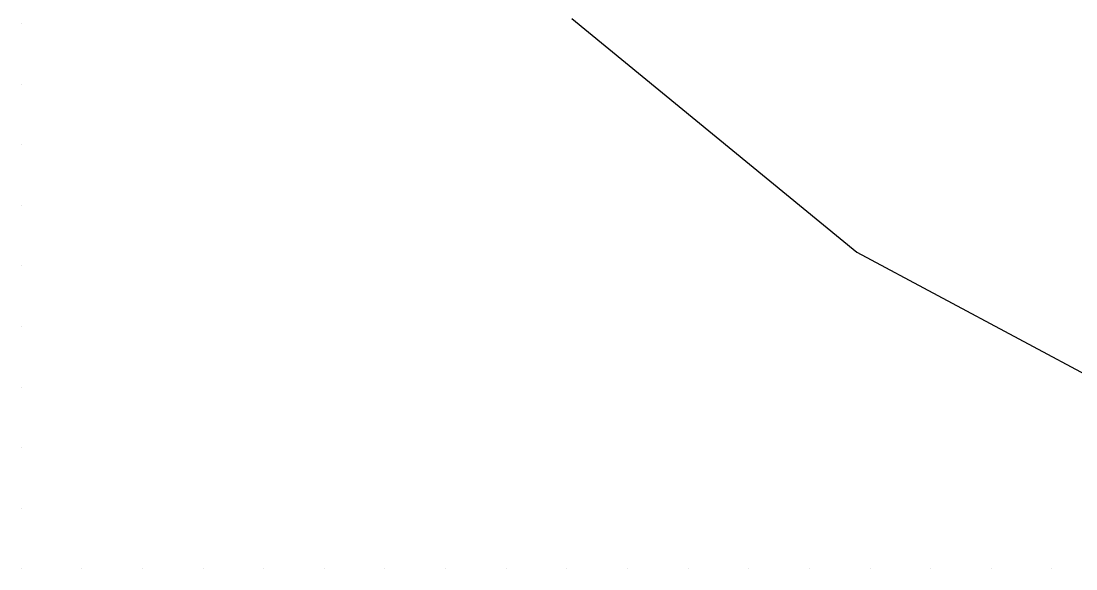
# Model space of a CAD drawing. Header units: metres. Extents: x -61500 to 61500, y -31500 to 31500.
# Drawn here: x -61500 to -43827, y -31500 to -22315 of the extents above; entities that cross this region are included whole.
import ezdxf

# ---------------------------------------------------------------- set-up
doc = ezdxf.new("R2010")
doc.units = ezdxf.units.M
doc.layers.add('BEAMS_T1', color=1, linetype='Continuous')
doc.layers.add('COLUMNS_T1', color=5, linetype='Continuous')

msp = doc.modelspace()

# ---------------------------------------------------------------- linework, layer by layer
at = {"layer": 'BEAMS_T1'}
for p, q in [((-52274, -22274, 18955), (-47500, -26191, 18955)), ((-52274, -22274, 37909), (-47500, -26191, 37909)), ((-52274, -22274, 56864), (-47500, -26191, 56864)), ((-52274, -22274, 75818), (-47500, -26191, 75818)), ((-52274, -22274, 94773), (-47500, -26191, 94773)), ((-52274, -22274, 113727), (-47500, -26191, 113727)), ((-52274, -22274, 132682), (-47500, -26191, 132682)), ((-52274, -22274, 151636), (-47500, -26191, 151636)), ((-52274, -22274, 170591), (-47500, -26191, 170591)), ((-52274, -22274, 189545), (-47500, -26191, 189545)), ((-52274, -22274, 208500), (-47500, -26191, 208500)), ((-52274, -22274, 227455), (-47500, -26191, 227455)), ((-52274, -22274, 246409), (-47500, -26191, 246409)), ((-52274, -22274, 265364), (-47500, -26191, 265364)), ((-52274, -22274, 284318), (-47500, -26191, 284318)), ((-52274, -22274, 303273), (-47500, -26191, 303273)), ((-52274, -22274, 322227), (-47500, -26191, 322227)), ((-52274, -22274, 341182), (-47500, -26191, 341182)), ((-52274, -22274, 360136), (-47500, -26191, 360136)), ((-52274, -22274, 379091), (-47500, -26191, 379091)), ((-52274, -22274, 398045), (-47500, -26191, 398045)), ((-47500, -26191, 18955), (-42055, -29102, 18955)), ((-47500, -26191, 37909), (-42055, -29102, 37909)), ((-47500, -26191, 56864), (-42055, -29102, 56864)), ((-47500, -26191, 75818), (-42055, -29102, 75818)), ((-47500, -26191, 94773), (-42055, -29102, 94773)), ((-47500, -26191, 113727), (-42055, -29102, 113727)), ((-47500, -26191, 132682), (-42055, -29102, 132682)), ((-47500, -26191, 151636), (-42055, -29102, 151636)), ((-47500, -26191, 170591), (-42055, -29102, 170591)), ((-47500, -26191, 189545), (-42055, -29102, 189545)), ((-47500, -26191, 208500), (-42055, -29102, 208500)), ((-47500, -26191, 227455), (-42055, -29102, 227455)), ((-47500, -26191, 246409), (-42055, -29102, 246409)), ((-47500, -26191, 265364), (-42055, -29102, 265364)), ((-47500, -26191, 284318), (-42055, -29102, 284318)), ((-47500, -26191, 303273), (-42055, -29102, 303273)), ((-47500, -26191, 322227), (-42055, -29102, 322227)), ((-47500, -26191, 341182), (-42055, -29102, 341182)), ((-47500, -26191, 360136), (-42055, -29102, 360136)), ((-47500, -26191, 379091), (-42055, -29102, 379091)), ((-47500, -26191, 398045), (-42055, -29102, 398045))]:
    msp.add_line(p, q, dxfattribs=at)
at = {"layer": 'COLUMNS_T1'}
for p, q in [((-61500, -22356), (-61500, -22356, 11373)), ((-61500, -22356, 11373), (-61500, -22356, 22745)), ((-61500, -22356, 22745), (-61500, -22356, 34118)), ((-61500, -22356, 34118), (-61500, -22356, 45491)), ((-61500, -22356, 45491), (-61500, -22356, 56864)), ((-61500, -22356, 56864), (-61500, -22356, 68236)), ((-61500, -22356, 68236), (-61500, -22356, 79609)), ((-61500, -22356, 79609), (-61500, -22356, 90982)), ((-61500, -22356, 90982), (-61500, -22356, 102355)), ((-61500, -22356, 102355), (-61500, -22356, 113727)), ((-61500, -22356, 113727), (-61500, -22356, 125100)), ((-61500, -22356, 125100), (-61500, -22356, 136473)), ((-61500, -22356, 136473), (-61500, -22356, 147845)), ((-61500, -22356, 147845), (-61500, -22356, 159218)), ((-61500, -22356, 159218), (-61500, -22356, 170591)), ((-61500, -22356, 170591), (-61500, -22356, 181964)), ((-61500, -22356, 181964), (-61500, -22356, 193336)), ((-61500, -22356, 193336), (-61500, -22356, 204709)), ((-61500, -22356, 204709), (-61500, -22356, 216082)), ((-61500, -22356, 216082), (-61500, -22356, 227455)), ((-61500, -22356, 227455), (-61500, -22356, 238827)), ((-61500, -22356, 238827), (-61500, -22356, 250200)), ((-61500, -22356, 250200), (-61500, -22356, 261573)), ((-61500, -22356, 261573), (-61500, -22356, 272945)), ((-61500, -22356, 272945), (-61500, -22356, 284318)), ((-61500, -22356, 284318), (-61500, -22356, 295691)), ((-61500, -22356, 295691), (-61500, -22356, 307064)), ((-61500, -22356, 307064), (-61500, -22356, 318436)), ((-61500, -22356, 318436), (-61500, -22356, 329809)), ((-61500, -22356, 329809), (-61500, -22356, 341182)), ((-61500, -22356, 341182), (-61500, -22356, 352555)), ((-61500, -22356, 352555), (-61500, -22356, 363927)), ((-61500, -22356, 363927), (-61500, -22356, 375300)), ((-61500, -22356, 375300), (-61500, -22356, 386673)), ((-61500, -22356, 386673), (-61500, -22356, 398045)), ((-61500, -22356, 398045), (-61500, -22356, 409418)), ((-61500, -23372), (-61500, -23372, 11373)), ((-61500, -23372, 11373), (-61500, -23372, 22745)), ((-61500, -23372, 22745), (-61500, -23372, 34118)), ((-61500, -23372, 34118), (-61500, -23372, 45491)), ((-61500, -23372, 45491), (-61500, -23372, 56864)), ((-61500, -23372, 56864), (-61500, -23372, 68236)), ((-61500, -23372, 68236), (-61500, -23372, 79609)), ((-61500, -23372, 79609), (-61500, -23372, 90982)), ((-61500, -23372, 90982), (-61500, -23372, 102355)), ((-61500, -23372, 102355), (-61500, -23372, 113727)), ((-61500, -23372, 113727), (-61500, -23372, 125100)), ((-61500, -23372, 125100), (-61500, -23372, 136473)), ((-61500, -23372, 136473), (-61500, -23372, 147845)), ((-61500, -23372, 147845), (-61500, -23372, 159218)), ((-61500, -23372, 159218), (-61500, -23372, 170591)), ((-61500, -23372, 170591), (-61500, -23372, 181964)), ((-61500, -23372, 181964), (-61500, -23372, 193336)), ((-61500, -23372, 193336), (-61500, -23372, 204709)), ((-61500, -23372, 204709), (-61500, -23372, 216082)), ((-61500, -23372, 216082), (-61500, -23372, 227455)), ((-61500, -23372, 227455), (-61500, -23372, 238827)), ((-61500, -23372, 238827), (-61500, -23372, 250200)), ((-61500, -23372, 250200), (-61500, -23372, 261573)), ((-61500, -23372, 261573), (-61500, -23372, 272945)), ((-61500, -23372, 272945), (-61500, -23372, 284318)), ((-61500, -23372, 284318), (-61500, -23372, 295691)), ((-61500, -23372, 295691), (-61500, -23372, 307064)), ((-61500, -23372, 307064), (-61500, -23372, 318436)), ((-61500, -23372, 318436), (-61500, -23372, 329809)), ((-61500, -23372, 329809), (-61500, -23372, 341182)), ((-61500, -23372, 341182), (-61500, -23372, 352555)), ((-61500, -23372, 352555), (-61500, -23372, 363927)), ((-61500, -23372, 363927), (-61500, -23372, 375300)), ((-61500, -23372, 375300), (-61500, -23372, 386673)), ((-61500, -23372, 386673), (-61500, -23372, 398045)), ((-61500, -23372, 398045), (-61500, -23372, 409418)), ((-61500, -24388), (-61500, -24388, 11373)), ((-61500, -24388, 11373), (-61500, -24388, 22745)), ((-61500, -24388, 22745), (-61500, -24388, 34118)), ((-61500, -24388, 34118), (-61500, -24388, 45491)), ((-61500, -24388, 45491), (-61500, -24388, 56864)), ((-61500, -24388, 56864), (-61500, -24388, 68236)), ((-61500, -24388, 68236), (-61500, -24388, 79609)), ((-61500, -24388, 79609), (-61500, -24388, 90982)), ((-61500, -24388, 90982), (-61500, -24388, 102355)), ((-61500, -24388, 102355), (-61500, -24388, 113727)), ((-61500, -24388, 113727), (-61500, -24388, 125100)), ((-61500, -24388, 125100), (-61500, -24388, 136473)), ((-61500, -24388, 136473), (-61500, -24388, 147845)), ((-61500, -24388, 147845), (-61500, -24388, 159218)), ((-61500, -24388, 159218), (-61500, -24388, 170591)), ((-61500, -24388, 170591), (-61500, -24388, 181964)), ((-61500, -24388, 181964), (-61500, -24388, 193336)), ((-61500, -24388, 193336), (-61500, -24388, 204709)), ((-61500, -24388, 204709), (-61500, -24388, 216082)), ((-61500, -24388, 216082), (-61500, -24388, 227455)), ((-61500, -24388, 227455), (-61500, -24388, 238827)), ((-61500, -24388, 238827), (-61500, -24388, 250200)), ((-61500, -24388, 250200), (-61500, -24388, 261573)), ((-61500, -24388, 261573), (-61500, -24388, 272945)), ((-61500, -24388, 272945), (-61500, -24388, 284318)), ((-61500, -24388, 284318), (-61500, -24388, 295691)), ((-61500, -24388, 295691), (-61500, -24388, 307064)), ((-61500, -24388, 307064), (-61500, -24388, 318436)), ((-61500, -24388, 318436), (-61500, -24388, 329809)), ((-61500, -24388, 329809), (-61500, -24388, 341182)), ((-61500, -24388, 341182), (-61500, -24388, 352555)), ((-61500, -24388, 352555), (-61500, -24388, 363927)), ((-61500, -24388, 363927), (-61500, -24388, 375300)), ((-61500, -24388, 375300), (-61500, -24388, 386673)), ((-61500, -24388, 386673), (-61500, -24388, 398045)), ((-61500, -24388, 398045), (-61500, -24388, 409418)), ((-61500, -25404), (-61500, -25404, 11373)), ((-61500, -25404, 11373), (-61500, -25404, 22745)), ((-61500, -25404, 22745), (-61500, -25404, 34118)), ((-61500, -25404, 34118), (-61500, -25404, 45491)), ((-61500, -25404, 45491), (-61500, -25404, 56864)), ((-61500, -25404, 56864), (-61500, -25404, 68236)), ((-61500, -25404, 68236), (-61500, -25404, 79609)), ((-61500, -25404, 79609), (-61500, -25404, 90982)), ((-61500, -25404, 90982), (-61500, -25404, 102355)), ((-61500, -25404, 102355), (-61500, -25404, 113727)), ((-61500, -25404, 113727), (-61500, -25404, 125100)), ((-61500, -25404, 125100), (-61500, -25404, 136473)), ((-61500, -25404, 136473), (-61500, -25404, 147845)), ((-61500, -25404, 147845), (-61500, -25404, 159218)), ((-61500, -25404, 159218), (-61500, -25404, 170591)), ((-61500, -25404, 170591), (-61500, -25404, 181964)), ((-61500, -25404, 181964), (-61500, -25404, 193336)), ((-61500, -25404, 193336), (-61500, -25404, 204709)), ((-61500, -25404, 204709), (-61500, -25404, 216082)), ((-61500, -25404, 216082), (-61500, -25404, 227455)), ((-61500, -25404, 227455), (-61500, -25404, 238827)), ((-61500, -25404, 238827), (-61500, -25404, 250200)), ((-61500, -25404, 250200), (-61500, -25404, 261573)), ((-61500, -25404, 261573), (-61500, -25404, 272945)), ((-61500, -25404, 272945), (-61500, -25404, 284318)), ((-61500, -25404, 284318), (-61500, -25404, 295691)), ((-61500, -25404, 295691), (-61500, -25404, 307064)), ((-61500, -25404, 307064), (-61500, -25404, 318436)), ((-61500, -25404, 318436), (-61500, -25404, 329809)), ((-61500, -25404, 329809), (-61500, -25404, 341182)), ((-61500, -25404, 341182), (-61500, -25404, 352555)), ((-61500, -25404, 352555), (-61500, -25404, 363927)), ((-61500, -25404, 363927), (-61500, -25404, 375300)), ((-61500, -25404, 375300), (-61500, -25404, 386673)), ((-61500, -25404, 386673), (-61500, -25404, 398045)), ((-61500, -25404, 398045), (-61500, -25404, 409418)), ((-61500, -26420), (-61500, -26420, 11373)), ((-61500, -26420, 11373), (-61500, -26420, 22745)), ((-61500, -26420, 22745), (-61500, -26420, 34118)), ((-61500, -26420, 34118), (-61500, -26420, 45491)), ((-61500, -26420, 45491), (-61500, -26420, 56864)), ((-61500, -26420, 56864), (-61500, -26420, 68236)), ((-61500, -26420, 68236), (-61500, -26420, 79609)), ((-61500, -26420, 79609), (-61500, -26420, 90982)), ((-61500, -26420, 90982), (-61500, -26420, 102355)), ((-61500, -26420, 102355), (-61500, -26420, 113727)), ((-61500, -26420, 113727), (-61500, -26420, 125100)), ((-61500, -26420, 125100), (-61500, -26420, 136473)), ((-61500, -26420, 136473), (-61500, -26420, 147845)), ((-61500, -26420, 147845), (-61500, -26420, 159218)), ((-61500, -26420, 159218), (-61500, -26420, 170591)), ((-61500, -26420, 170591), (-61500, -26420, 181964)), ((-61500, -26420, 181964), (-61500, -26420, 193336)), ((-61500, -26420, 193336), (-61500, -26420, 204709)), ((-61500, -26420, 204709), (-61500, -26420, 216082)), ((-61500, -26420, 216082), (-61500, -26420, 227455)), ((-61500, -26420, 227455), (-61500, -26420, 238827)), ((-61500, -26420, 238827), (-61500, -26420, 250200)), ((-61500, -26420, 250200), (-61500, -26420, 261573)), ((-61500, -26420, 261573), (-61500, -26420, 272945)), ((-61500, -26420, 272945), (-61500, -26420, 284318)), ((-61500, -26420, 284318), (-61500, -26420, 295691)), ((-61500, -26420, 295691), (-61500, -26420, 307064)), ((-61500, -26420, 307064), (-61500, -26420, 318436)), ((-61500, -26420, 318436), (-61500, -26420, 329809)), ((-61500, -26420, 329809), (-61500, -26420, 341182)), ((-61500, -26420, 341182), (-61500, -26420, 352555)), ((-61500, -26420, 352555), (-61500, -26420, 363927)), ((-61500, -26420, 363927), (-61500, -26420, 375300)), ((-61500, -26420, 375300), (-61500, -26420, 386673)), ((-61500, -26420, 386673), (-61500, -26420, 398045)), ((-61500, -26420, 398045), (-61500, -26420, 409418)), ((-61500, -27436), (-61500, -27436, 11373)), ((-61500, -27436, 11373), (-61500, -27436, 22745)), ((-61500, -27436, 22745), (-61500, -27436, 34118)), ((-61500, -27436, 34118), (-61500, -27436, 45491)), ((-61500, -27436, 45491), (-61500, -27436, 56864)), ((-61500, -27436, 56864), (-61500, -27436, 68236)), ((-61500, -27436, 68236), (-61500, -27436, 79609)), ((-61500, -27436, 79609), (-61500, -27436, 90982)), ((-61500, -27436, 90982), (-61500, -27436, 102355)), ((-61500, -27436, 102355), (-61500, -27436, 113727)), ((-61500, -27436, 113727), (-61500, -27436, 125100)), ((-61500, -27436, 125100), (-61500, -27436, 136473)), ((-61500, -27436, 136473), (-61500, -27436, 147845)), ((-61500, -27436, 147845), (-61500, -27436, 159218)), ((-61500, -27436, 159218), (-61500, -27436, 170591)), ((-61500, -27436, 170591), (-61500, -27436, 181964)), ((-61500, -27436, 181964), (-61500, -27436, 193336)), ((-61500, -27436, 193336), (-61500, -27436, 204709)), ((-61500, -27436, 204709), (-61500, -27436, 216082)), ((-61500, -27436, 216082), (-61500, -27436, 227455)), ((-61500, -27436, 227455), (-61500, -27436, 238827)), ((-61500, -27436, 238827), (-61500, -27436, 250200)), ((-61500, -27436, 250200), (-61500, -27436, 261573)), ((-61500, -27436, 261573), (-61500, -27436, 272945)), ((-61500, -27436, 272945), (-61500, -27436, 284318)), ((-61500, -27436, 284318), (-61500, -27436, 295691)), ((-61500, -27436, 295691), (-61500, -27436, 307064)), ((-61500, -27436, 307064), (-61500, -27436, 318436)), ((-61500, -27436, 318436), (-61500, -27436, 329809)), ((-61500, -27436, 329809), (-61500, -27436, 341182)), ((-61500, -27436, 341182), (-61500, -27436, 352555)), ((-61500, -27436, 352555), (-61500, -27436, 363927)), ((-61500, -27436, 363927), (-61500, -27436, 375300)), ((-61500, -27436, 375300), (-61500, -27436, 386673)), ((-61500, -27436, 386673), (-61500, -27436, 398045)), ((-61500, -27436, 398045), (-61500, -27436, 409418)), ((-61500, -28452), (-61500, -28452, 11373)), ((-61500, -28452, 11373), (-61500, -28452, 22745)), ((-61500, -28452, 22745), (-61500, -28452, 34118)), ((-61500, -28452, 34118), (-61500, -28452, 45491)), ((-61500, -28452, 45491), (-61500, -28452, 56864)), ((-61500, -28452, 56864), (-61500, -28452, 68236)), ((-61500, -28452, 68236), (-61500, -28452, 79609)), ((-61500, -28452, 79609), (-61500, -28452, 90982)), ((-61500, -28452, 90982), (-61500, -28452, 102355)), ((-61500, -28452, 102355), (-61500, -28452, 113727)), ((-61500, -28452, 113727), (-61500, -28452, 125100)), ((-61500, -28452, 125100), (-61500, -28452, 136473)), ((-61500, -28452, 136473), (-61500, -28452, 147845)), ((-61500, -28452, 147845), (-61500, -28452, 159218)), ((-61500, -28452, 159218), (-61500, -28452, 170591)), ((-61500, -28452, 170591), (-61500, -28452, 181964)), ((-61500, -28452, 181964), (-61500, -28452, 193336)), ((-61500, -28452, 193336), (-61500, -28452, 204709)), ((-61500, -28452, 204709), (-61500, -28452, 216082)), ((-61500, -28452, 216082), (-61500, -28452, 227455)), ((-61500, -28452, 227455), (-61500, -28452, 238827)), ((-61500, -28452, 238827), (-61500, -28452, 250200)), ((-61500, -28452, 250200), (-61500, -28452, 261573)), ((-61500, -28452, 261573), (-61500, -28452, 272945)), ((-61500, -28452, 272945), (-61500, -28452, 284318)), ((-61500, -28452, 284318), (-61500, -28452, 295691)), ((-61500, -28452, 295691), (-61500, -28452, 307064)), ((-61500, -28452, 307064), (-61500, -28452, 318436)), ((-61500, -28452, 318436), (-61500, -28452, 329809)), ((-61500, -28452, 329809), (-61500, -28452, 341182)), ((-61500, -28452, 341182), (-61500, -28452, 352555)), ((-61500, -28452, 352555), (-61500, -28452, 363927)), ((-61500, -28452, 363927), (-61500, -28452, 375300)), ((-61500, -28452, 375300), (-61500, -28452, 386673)), ((-61500, -28452, 386673), (-61500, -28452, 398045)), ((-61500, -28452, 398045), (-61500, -28452, 409418)), ((-61500, -29468), (-61500, -29468, 11373)), ((-61500, -29468, 11373), (-61500, -29468, 22745)), ((-61500, -29468, 22745), (-61500, -29468, 34118)), ((-61500, -29468, 34118), (-61500, -29468, 45491)), ((-61500, -29468, 45491), (-61500, -29468, 56864)), ((-61500, -29468, 56864), (-61500, -29468, 68236)), ((-61500, -29468, 68236), (-61500, -29468, 79609)), ((-61500, -29468, 79609), (-61500, -29468, 90982)), ((-61500, -29468, 90982), (-61500, -29468, 102355)), ((-61500, -29468, 102355), (-61500, -29468, 113727)), ((-61500, -29468, 113727), (-61500, -29468, 125100)), ((-61500, -29468, 125100), (-61500, -29468, 136473)), ((-61500, -29468, 136473), (-61500, -29468, 147845)), ((-61500, -29468, 147845), (-61500, -29468, 159218)), ((-61500, -29468, 159218), (-61500, -29468, 170591)), ((-61500, -29468, 170591), (-61500, -29468, 181964)), ((-61500, -29468, 181964), (-61500, -29468, 193336)), ((-61500, -29468, 193336), (-61500, -29468, 204709)), ((-61500, -29468, 204709), (-61500, -29468, 216082)), ((-61500, -29468, 216082), (-61500, -29468, 227455)), ((-61500, -29468, 227455), (-61500, -29468, 238827)), ((-61500, -29468, 238827), (-61500, -29468, 250200)), ((-61500, -29468, 250200), (-61500, -29468, 261573)), ((-61500, -29468, 261573), (-61500, -29468, 272945)), ((-61500, -29468, 272945), (-61500, -29468, 284318)), ((-61500, -29468, 284318), (-61500, -29468, 295691)), ((-61500, -29468, 295691), (-61500, -29468, 307064)), ((-61500, -29468, 307064), (-61500, -29468, 318436)), ((-61500, -29468, 318436), (-61500, -29468, 329809)), ((-61500, -29468, 329809), (-61500, -29468, 341182)), ((-61500, -29468, 341182), (-61500, -29468, 352555)), ((-61500, -29468, 352555), (-61500, -29468, 363927)), ((-61500, -29468, 363927), (-61500, -29468, 375300)), ((-61500, -29468, 375300), (-61500, -29468, 386673)), ((-61500, -29468, 386673), (-61500, -29468, 398045)), ((-61500, -29468, 398045), (-61500, -29468, 409418)), ((-61500, -30484), (-61500, -30484, 11373)), ((-61500, -30484, 11373), (-61500, -30484, 22745)), ((-61500, -30484, 22745), (-61500, -30484, 34118)), ((-61500, -30484, 34118), (-61500, -30484, 45491)), ((-61500, -30484, 45491), (-61500, -30484, 56864)), ((-61500, -30484, 56864), (-61500, -30484, 68236)), ((-61500, -30484, 68236), (-61500, -30484, 79609)), ((-61500, -30484, 79609), (-61500, -30484, 90982)), ((-61500, -30484, 90982), (-61500, -30484, 102355)), ((-61500, -30484, 102355), (-61500, -30484, 113727)), ((-61500, -30484, 113727), (-61500, -30484, 125100)), ((-61500, -30484, 125100), (-61500, -30484, 136473)), ((-61500, -30484, 136473), (-61500, -30484, 147845)), ((-61500, -30484, 147845), (-61500, -30484, 159218)), ((-61500, -30484, 159218), (-61500, -30484, 170591)), ((-61500, -30484, 170591), (-61500, -30484, 181964)), ((-61500, -30484, 181964), (-61500, -30484, 193336)), ((-61500, -30484, 193336), (-61500, -30484, 204709)), ((-61500, -30484, 204709), (-61500, -30484, 216082)), ((-61500, -30484, 216082), (-61500, -30484, 227455)), ((-61500, -30484, 227455), (-61500, -30484, 238827)), ((-61500, -30484, 238827), (-61500, -30484, 250200)), ((-61500, -30484, 250200), (-61500, -30484, 261573)), ((-61500, -30484, 261573), (-61500, -30484, 272945)), ((-61500, -30484, 272945), (-61500, -30484, 284318)), ((-61500, -30484, 284318), (-61500, -30484, 295691)), ((-61500, -30484, 295691), (-61500, -30484, 307064)), ((-61500, -30484, 307064), (-61500, -30484, 318436)), ((-61500, -30484, 318436), (-61500, -30484, 329809)), ((-61500, -30484, 329809), (-61500, -30484, 341182)), ((-61500, -30484, 341182), (-61500, -30484, 352555)), ((-61500, -30484, 352555), (-61500, -30484, 363927)), ((-61500, -30484, 363927), (-61500, -30484, 375300)), ((-61500, -30484, 375300), (-61500, -30484, 386673)), ((-61500, -30484, 386673), (-61500, -30484, 398045)), ((-61500, -30484, 398045), (-61500, -30484, 409418)), ((-61500, -31500), (-61500, -31500, 11373)), ((-61500, -31500), (-61500, -31500, 11373)), ((-61500, -31500, 11373), (-61500, -31500, 22745)), ((-61500, -31500, 11373), (-61500, -31500, 22745)), ((-61500, -31500, 22745), (-61500, -31500, 34118)), ((-61500, -31500, 22745), (-61500, -31500, 34118)), ((-61500, -31500, 34118), (-61500, -31500, 45491)), ((-61500, -31500, 34118), (-61500, -31500, 45491)), ((-61500, -31500, 45491), (-61500, -31500, 56864)), ((-61500, -31500, 45491), (-61500, -31500, 56864)), ((-61500, -31500, 56864), (-61500, -31500, 68236)), ((-61500, -31500, 56864), (-61500, -31500, 68236)), ((-61500, -31500, 68236), (-61500, -31500, 79609)), ((-61500, -31500, 68236), (-61500, -31500, 79609)), ((-61500, -31500, 79609), (-61500, -31500, 90982)), ((-61500, -31500, 79609), (-61500, -31500, 90982)), ((-61500, -31500, 90982), (-61500, -31500, 102355)), ((-61500, -31500, 90982), (-61500, -31500, 102355)), ((-61500, -31500, 102355), (-61500, -31500, 113727)), ((-61500, -31500, 102355), (-61500, -31500, 113727)), ((-61500, -31500, 113727), (-61500, -31500, 125100)), ((-61500, -31500, 113727), (-61500, -31500, 125100)), ((-61500, -31500, 125100), (-61500, -31500, 136473)), ((-61500, -31500, 125100), (-61500, -31500, 136473)), ((-61500, -31500, 136473), (-61500, -31500, 147845)), ((-61500, -31500, 136473), (-61500, -31500, 147845)), ((-61500, -31500, 147845), (-61500, -31500, 159218)), ((-61500, -31500, 147845), (-61500, -31500, 159218)), ((-61500, -31500, 159218), (-61500, -31500, 170591)), ((-61500, -31500, 159218), (-61500, -31500, 170591)), ((-61500, -31500, 170591), (-61500, -31500, 181964)), ((-61500, -31500, 170591), (-61500, -31500, 181964)), ((-61500, -31500, 181964), (-61500, -31500, 193336)), ((-61500, -31500, 181964), (-61500, -31500, 193336)), ((-61500, -31500, 193336), (-61500, -31500, 204709)), ((-61500, -31500, 193336), (-61500, -31500, 204709)), ((-61500, -31500, 204709), (-61500, -31500, 216082)), ((-61500, -31500, 204709), (-61500, -31500, 216082)), ((-61500, -31500, 216082), (-61500, -31500, 227455)), ((-61500, -31500, 216082), (-61500, -31500, 227455)), ((-61500, -31500, 227455), (-61500, -31500, 238827)), ((-61500, -31500, 227455), (-61500, -31500, 238827)), ((-61500, -31500, 238827), (-61500, -31500, 250200)), ((-61500, -31500, 238827), (-61500, -31500, 250200)), ((-61500, -31500, 250200), (-61500, -31500, 261573)), ((-61500, -31500, 250200), (-61500, -31500, 261573)), ((-61500, -31500, 261573), (-61500, -31500, 272945)), ((-61500, -31500, 261573), (-61500, -31500, 272945)), ((-61500, -31500, 272945), (-61500, -31500, 284318)), ((-61500, -31500, 272945), (-61500, -31500, 284318)), ((-61500, -31500, 284318), (-61500, -31500, 295691)), ((-61500, -31500, 284318), (-61500, -31500, 295691)), ((-61500, -31500, 295691), (-61500, -31500, 307064)), ((-61500, -31500, 295691), (-61500, -31500, 307064)), ((-61500, -31500, 307064), (-61500, -31500, 318436)), ((-61500, -31500, 307064), (-61500, -31500, 318436)), ((-61500, -31500, 318436), (-61500, -31500, 329809)), ((-61500, -31500, 318436), (-61500, -31500, 329809)), ((-61500, -31500, 329809), (-61500, -31500, 341182)), ((-61500, -31500, 329809), (-61500, -31500, 341182)), ((-61500, -31500, 341182), (-61500, -31500, 352555)), ((-61500, -31500, 341182), (-61500, -31500, 352555)), ((-61500, -31500, 352555), (-61500, -31500, 363927)), ((-61500, -31500, 352555), (-61500, -31500, 363927)), ((-61500, -31500, 363927), (-61500, -31500, 375300)), ((-61500, -31500, 363927), (-61500, -31500, 375300)), ((-61500, -31500, 375300), (-61500, -31500, 386673)), ((-61500, -31500, 375300), (-61500, -31500, 386673)), ((-61500, -31500, 386673), (-61500, -31500, 398045)), ((-61500, -31500, 386673), (-61500, -31500, 398045)), ((-61500, -31500, 398045), (-61500, -31500, 409418)), ((-61500, -31500, 398045), (-61500, -31500, 409418)), ((-60484, -31500), (-60484, -31500, 11373)), ((-60484, -31500, 11373), (-60484, -31500, 22745)), ((-60484, -31500, 22745), (-60484, -31500, 34118)), ((-60484, -31500, 34118), (-60484, -31500, 45491)), ((-60484, -31500, 45491), (-60484, -31500, 56864)), ((-60484, -31500, 56864), (-60484, -31500, 68236)), ((-60484, -31500, 68236), (-60484, -31500, 79609)), ((-60484, -31500, 79609), (-60484, -31500, 90982)), ((-60484, -31500, 90982), (-60484, -31500, 102355)), ((-60484, -31500, 102355), (-60484, -31500, 113727)), ((-60484, -31500, 113727), (-60484, -31500, 125100)), ((-60484, -31500, 125100), (-60484, -31500, 136473)), ((-60484, -31500, 136473), (-60484, -31500, 147845)), ((-60484, -31500, 147845), (-60484, -31500, 159218)), ((-60484, -31500, 159218), (-60484, -31500, 170591)), ((-60484, -31500, 170591), (-60484, -31500, 181964)), ((-60484, -31500, 181964), (-60484, -31500, 193336)), ((-60484, -31500, 193336), (-60484, -31500, 204709)), ((-60484, -31500, 204709), (-60484, -31500, 216082)), ((-60484, -31500, 216082), (-60484, -31500, 227455)), ((-60484, -31500, 227455), (-60484, -31500, 238827)), ((-60484, -31500, 238827), (-60484, -31500, 250200)), ((-60484, -31500, 250200), (-60484, -31500, 261573)), ((-60484, -31500, 261573), (-60484, -31500, 272945)), ((-60484, -31500, 272945), (-60484, -31500, 284318)), ((-60484, -31500, 284318), (-60484, -31500, 295691)), ((-60484, -31500, 295691), (-60484, -31500, 307064)), ((-60484, -31500, 307064), (-60484, -31500, 318436)), ((-60484, -31500, 318436), (-60484, -31500, 329809)), ((-60484, -31500, 329809), (-60484, -31500, 341182)), ((-60484, -31500, 341182), (-60484, -31500, 352555)), ((-60484, -31500, 352555), (-60484, -31500, 363927)), ((-60484, -31500, 363927), (-60484, -31500, 375300)), ((-60484, -31500, 375300), (-60484, -31500, 386673)), ((-60484, -31500, 386673), (-60484, -31500, 398045)), ((-60484, -31500, 398045), (-60484, -31500, 409418)), ((-59468, -31500), (-59468, -31500, 11373)), ((-59468, -31500, 11373), (-59468, -31500, 22745)), ((-59468, -31500, 22745), (-59468, -31500, 34118)), ((-59468, -31500, 34118), (-59468, -31500, 45491)), ((-59468, -31500, 45491), (-59468, -31500, 56864)), ((-59468, -31500, 56864), (-59468, -31500, 68236)), ((-59468, -31500, 68236), (-59468, -31500, 79609)), ((-59468, -31500, 79609), (-59468, -31500, 90982)), ((-59468, -31500, 90982), (-59468, -31500, 102355)), ((-59468, -31500, 102355), (-59468, -31500, 113727)), ((-59468, -31500, 113727), (-59468, -31500, 125100)), ((-59468, -31500, 125100), (-59468, -31500, 136473)), ((-59468, -31500, 136473), (-59468, -31500, 147845)), ((-59468, -31500, 147845), (-59468, -31500, 159218)), ((-59468, -31500, 159218), (-59468, -31500, 170591)), ((-59468, -31500, 170591), (-59468, -31500, 181964)), ((-59468, -31500, 181964), (-59468, -31500, 193336)), ((-59468, -31500, 193336), (-59468, -31500, 204709)), ((-59468, -31500, 204709), (-59468, -31500, 216082)), ((-59468, -31500, 216082), (-59468, -31500, 227455)), ((-59468, -31500, 227455), (-59468, -31500, 238827)), ((-59468, -31500, 238827), (-59468, -31500, 250200)), ((-59468, -31500, 250200), (-59468, -31500, 261573)), ((-59468, -31500, 261573), (-59468, -31500, 272945)), ((-59468, -31500, 272945), (-59468, -31500, 284318)), ((-59468, -31500, 284318), (-59468, -31500, 295691)), ((-59468, -31500, 295691), (-59468, -31500, 307064)), ((-59468, -31500, 307064), (-59468, -31500, 318436)), ((-59468, -31500, 318436), (-59468, -31500, 329809)), ((-59468, -31500, 329809), (-59468, -31500, 341182)), ((-59468, -31500, 341182), (-59468, -31500, 352555)), ((-59468, -31500, 352555), (-59468, -31500, 363927)), ((-59468, -31500, 363927), (-59468, -31500, 375300)), ((-59468, -31500, 375300), (-59468, -31500, 386673)), ((-59468, -31500, 386673), (-59468, -31500, 398045)), ((-59468, -31500, 398045), (-59468, -31500, 409418)), ((-58452, -31500), (-58452, -31500, 11373)), ((-58452, -31500, 11373), (-58452, -31500, 22745)), ((-58452, -31500, 22745), (-58452, -31500, 34118)), ((-58452, -31500, 34118), (-58452, -31500, 45491)), ((-58452, -31500, 45491), (-58452, -31500, 56864)), ((-58452, -31500, 56864), (-58452, -31500, 68236)), ((-58452, -31500, 68236), (-58452, -31500, 79609)), ((-58452, -31500, 79609), (-58452, -31500, 90982)), ((-58452, -31500, 90982), (-58452, -31500, 102355)), ((-58452, -31500, 102355), (-58452, -31500, 113727)), ((-58452, -31500, 113727), (-58452, -31500, 125100)), ((-58452, -31500, 125100), (-58452, -31500, 136473)), ((-58452, -31500, 136473), (-58452, -31500, 147845)), ((-58452, -31500, 147845), (-58452, -31500, 159218)), ((-58452, -31500, 159218), (-58452, -31500, 170591)), ((-58452, -31500, 170591), (-58452, -31500, 181964)), ((-58452, -31500, 181964), (-58452, -31500, 193336)), ((-58452, -31500, 193336), (-58452, -31500, 204709)), ((-58452, -31500, 204709), (-58452, -31500, 216082)), ((-58452, -31500, 216082), (-58452, -31500, 227455)), ((-58452, -31500, 227455), (-58452, -31500, 238827)), ((-58452, -31500, 238827), (-58452, -31500, 250200)), ((-58452, -31500, 250200), (-58452, -31500, 261573)), ((-58452, -31500, 261573), (-58452, -31500, 272945)), ((-58452, -31500, 272945), (-58452, -31500, 284318)), ((-58452, -31500, 284318), (-58452, -31500, 295691)), ((-58452, -31500, 295691), (-58452, -31500, 307064)), ((-58452, -31500, 307064), (-58452, -31500, 318436)), ((-58452, -31500, 318436), (-58452, -31500, 329809)), ((-58452, -31500, 329809), (-58452, -31500, 341182)), ((-58452, -31500, 341182), (-58452, -31500, 352555)), ((-58452, -31500, 352555), (-58452, -31500, 363927)), ((-58452, -31500, 363927), (-58452, -31500, 375300)), ((-58452, -31500, 375300), (-58452, -31500, 386673)), ((-58452, -31500, 386673), (-58452, -31500, 398045)), ((-58452, -31500, 398045), (-58452, -31500, 409418)), ((-57436, -31500), (-57436, -31500, 11373)), ((-57436, -31500, 11373), (-57436, -31500, 22745)), ((-57436, -31500, 22745), (-57436, -31500, 34118)), ((-57436, -31500, 34118), (-57436, -31500, 45491)), ((-57436, -31500, 45491), (-57436, -31500, 56864)), ((-57436, -31500, 56864), (-57436, -31500, 68236)), ((-57436, -31500, 68236), (-57436, -31500, 79609)), ((-57436, -31500, 79609), (-57436, -31500, 90982)), ((-57436, -31500, 90982), (-57436, -31500, 102355)), ((-57436, -31500, 102355), (-57436, -31500, 113727)), ((-57436, -31500, 113727), (-57436, -31500, 125100)), ((-57436, -31500, 125100), (-57436, -31500, 136473)), ((-57436, -31500, 136473), (-57436, -31500, 147845)), ((-57436, -31500, 147845), (-57436, -31500, 159218)), ((-57436, -31500, 159218), (-57436, -31500, 170591)), ((-57436, -31500, 170591), (-57436, -31500, 181964)), ((-57436, -31500, 181964), (-57436, -31500, 193336)), ((-57436, -31500, 193336), (-57436, -31500, 204709)), ((-57436, -31500, 204709), (-57436, -31500, 216082)), ((-57436, -31500, 216082), (-57436, -31500, 227455)), ((-57436, -31500, 227455), (-57436, -31500, 238827)), ((-57436, -31500, 238827), (-57436, -31500, 250200)), ((-57436, -31500, 250200), (-57436, -31500, 261573)), ((-57436, -31500, 261573), (-57436, -31500, 272945)), ((-57436, -31500, 272945), (-57436, -31500, 284318)), ((-57436, -31500, 284318), (-57436, -31500, 295691)), ((-57436, -31500, 295691), (-57436, -31500, 307064)), ((-57436, -31500, 307064), (-57436, -31500, 318436)), ((-57436, -31500, 318436), (-57436, -31500, 329809)), ((-57436, -31500, 329809), (-57436, -31500, 341182)), ((-57436, -31500, 341182), (-57436, -31500, 352555)), ((-57436, -31500, 352555), (-57436, -31500, 363927)), ((-57436, -31500, 363927), (-57436, -31500, 375300)), ((-57436, -31500, 375300), (-57436, -31500, 386673)), ((-57436, -31500, 386673), (-57436, -31500, 398045)), ((-57436, -31500, 398045), (-57436, -31500, 409418)), ((-56420, -31500), (-56420, -31500, 11373)), ((-56420, -31500, 11373), (-56420, -31500, 22745)), ((-56420, -31500, 22745), (-56420, -31500, 34118)), ((-56420, -31500, 34118), (-56420, -31500, 45491)), ((-56420, -31500, 45491), (-56420, -31500, 56864)), ((-56420, -31500, 56864), (-56420, -31500, 68236)), ((-56420, -31500, 68236), (-56420, -31500, 79609)), ((-56420, -31500, 79609), (-56420, -31500, 90982)), ((-56420, -31500, 90982), (-56420, -31500, 102355)), ((-56420, -31500, 102355), (-56420, -31500, 113727)), ((-56420, -31500, 113727), (-56420, -31500, 125100)), ((-56420, -31500, 125100), (-56420, -31500, 136473)), ((-56420, -31500, 136473), (-56420, -31500, 147845)), ((-56420, -31500, 147845), (-56420, -31500, 159218)), ((-56420, -31500, 159218), (-56420, -31500, 170591)), ((-56420, -31500, 170591), (-56420, -31500, 181964)), ((-56420, -31500, 181964), (-56420, -31500, 193336)), ((-56420, -31500, 193336), (-56420, -31500, 204709)), ((-56420, -31500, 204709), (-56420, -31500, 216082)), ((-56420, -31500, 216082), (-56420, -31500, 227455)), ((-56420, -31500, 227455), (-56420, -31500, 238827)), ((-56420, -31500, 238827), (-56420, -31500, 250200)), ((-56420, -31500, 250200), (-56420, -31500, 261573)), ((-56420, -31500, 261573), (-56420, -31500, 272945)), ((-56420, -31500, 272945), (-56420, -31500, 284318)), ((-56420, -31500, 284318), (-56420, -31500, 295691)), ((-56420, -31500, 295691), (-56420, -31500, 307064)), ((-56420, -31500, 307064), (-56420, -31500, 318436)), ((-56420, -31500, 318436), (-56420, -31500, 329809)), ((-56420, -31500, 329809), (-56420, -31500, 341182)), ((-56420, -31500, 341182), (-56420, -31500, 352555)), ((-56420, -31500, 352555), (-56420, -31500, 363927)), ((-56420, -31500, 363927), (-56420, -31500, 375300)), ((-56420, -31500, 375300), (-56420, -31500, 386673)), ((-56420, -31500, 386673), (-56420, -31500, 398045)), ((-56420, -31500, 398045), (-56420, -31500, 409418)), ((-55404, -31500), (-55404, -31500, 11373)), ((-55404, -31500, 11373), (-55404, -31500, 22745)), ((-55404, -31500, 22745), (-55404, -31500, 34118)), ((-55404, -31500, 34118), (-55404, -31500, 45491)), ((-55404, -31500, 45491), (-55404, -31500, 56864)), ((-55404, -31500, 56864), (-55404, -31500, 68236)), ((-55404, -31500, 68236), (-55404, -31500, 79609)), ((-55404, -31500, 79609), (-55404, -31500, 90982)), ((-55404, -31500, 90982), (-55404, -31500, 102355)), ((-55404, -31500, 102355), (-55404, -31500, 113727)), ((-55404, -31500, 113727), (-55404, -31500, 125100)), ((-55404, -31500, 125100), (-55404, -31500, 136473)), ((-55404, -31500, 136473), (-55404, -31500, 147845)), ((-55404, -31500, 147845), (-55404, -31500, 159218)), ((-55404, -31500, 159218), (-55404, -31500, 170591)), ((-55404, -31500, 170591), (-55404, -31500, 181964)), ((-55404, -31500, 181964), (-55404, -31500, 193336)), ((-55404, -31500, 193336), (-55404, -31500, 204709)), ((-55404, -31500, 204709), (-55404, -31500, 216082)), ((-55404, -31500, 216082), (-55404, -31500, 227455)), ((-55404, -31500, 227455), (-55404, -31500, 238827)), ((-55404, -31500, 238827), (-55404, -31500, 250200)), ((-55404, -31500, 250200), (-55404, -31500, 261573)), ((-55404, -31500, 261573), (-55404, -31500, 272945)), ((-55404, -31500, 272945), (-55404, -31500, 284318)), ((-55404, -31500, 284318), (-55404, -31500, 295691)), ((-55404, -31500, 295691), (-55404, -31500, 307064)), ((-55404, -31500, 307064), (-55404, -31500, 318436)), ((-55404, -31500, 318436), (-55404, -31500, 329809)), ((-55404, -31500, 329809), (-55404, -31500, 341182)), ((-55404, -31500, 341182), (-55404, -31500, 352555)), ((-55404, -31500, 352555), (-55404, -31500, 363927)), ((-55404, -31500, 363927), (-55404, -31500, 375300)), ((-55404, -31500, 375300), (-55404, -31500, 386673)), ((-55404, -31500, 386673), (-55404, -31500, 398045)), ((-55404, -31500, 398045), (-55404, -31500, 409418)), ((-54388, -31500), (-54388, -31500, 11373)), ((-54388, -31500, 11373), (-54388, -31500, 22745)), ((-54388, -31500, 22745), (-54388, -31500, 34118)), ((-54388, -31500, 34118), (-54388, -31500, 45491)), ((-54388, -31500, 45491), (-54388, -31500, 56864)), ((-54388, -31500, 56864), (-54388, -31500, 68236)), ((-54388, -31500, 68236), (-54388, -31500, 79609)), ((-54388, -31500, 79609), (-54388, -31500, 90982)), ((-54388, -31500, 90982), (-54388, -31500, 102355)), ((-54388, -31500, 102355), (-54388, -31500, 113727)), ((-54388, -31500, 113727), (-54388, -31500, 125100)), ((-54388, -31500, 125100), (-54388, -31500, 136473)), ((-54388, -31500, 136473), (-54388, -31500, 147845)), ((-54388, -31500, 147845), (-54388, -31500, 159218)), ((-54388, -31500, 159218), (-54388, -31500, 170591)), ((-54388, -31500, 170591), (-54388, -31500, 181964)), ((-54388, -31500, 181964), (-54388, -31500, 193336)), ((-54388, -31500, 193336), (-54388, -31500, 204709)), ((-54388, -31500, 204709), (-54388, -31500, 216082)), ((-54388, -31500, 216082), (-54388, -31500, 227455)), ((-54388, -31500, 227455), (-54388, -31500, 238827)), ((-54388, -31500, 238827), (-54388, -31500, 250200)), ((-54388, -31500, 250200), (-54388, -31500, 261573)), ((-54388, -31500, 261573), (-54388, -31500, 272945)), ((-54388, -31500, 272945), (-54388, -31500, 284318)), ((-54388, -31500, 284318), (-54388, -31500, 295691)), ((-54388, -31500, 295691), (-54388, -31500, 307064)), ((-54388, -31500, 307064), (-54388, -31500, 318436)), ((-54388, -31500, 318436), (-54388, -31500, 329809)), ((-54388, -31500, 329809), (-54388, -31500, 341182)), ((-54388, -31500, 341182), (-54388, -31500, 352555)), ((-54388, -31500, 352555), (-54388, -31500, 363927)), ((-54388, -31500, 363927), (-54388, -31500, 375300)), ((-54388, -31500, 375300), (-54388, -31500, 386673)), ((-54388, -31500, 386673), (-54388, -31500, 398045)), ((-54388, -31500, 398045), (-54388, -31500, 409418)), ((-53372, -31500), (-53372, -31500, 11373)), ((-53372, -31500, 11373), (-53372, -31500, 22745)), ((-53372, -31500, 22745), (-53372, -31500, 34118)), ((-53372, -31500, 34118), (-53372, -31500, 45491)), ((-53372, -31500, 45491), (-53372, -31500, 56864)), ((-53372, -31500, 56864), (-53372, -31500, 68236)), ((-53372, -31500, 68236), (-53372, -31500, 79609)), ((-53372, -31500, 79609), (-53372, -31500, 90982)), ((-53372, -31500, 90982), (-53372, -31500, 102355)), ((-53372, -31500, 102355), (-53372, -31500, 113727)), ((-53372, -31500, 113727), (-53372, -31500, 125100)), ((-53372, -31500, 125100), (-53372, -31500, 136473)), ((-53372, -31500, 136473), (-53372, -31500, 147845)), ((-53372, -31500, 147845), (-53372, -31500, 159218)), ((-53372, -31500, 159218), (-53372, -31500, 170591)), ((-53372, -31500, 170591), (-53372, -31500, 181964)), ((-53372, -31500, 181964), (-53372, -31500, 193336)), ((-53372, -31500, 193336), (-53372, -31500, 204709)), ((-53372, -31500, 204709), (-53372, -31500, 216082)), ((-53372, -31500, 216082), (-53372, -31500, 227455)), ((-53372, -31500, 227455), (-53372, -31500, 238827)), ((-53372, -31500, 238827), (-53372, -31500, 250200)), ((-53372, -31500, 250200), (-53372, -31500, 261573)), ((-53372, -31500, 261573), (-53372, -31500, 272945)), ((-53372, -31500, 272945), (-53372, -31500, 284318)), ((-53372, -31500, 284318), (-53372, -31500, 295691)), ((-53372, -31500, 295691), (-53372, -31500, 307064)), ((-53372, -31500, 307064), (-53372, -31500, 318436)), ((-53372, -31500, 318436), (-53372, -31500, 329809)), ((-53372, -31500, 329809), (-53372, -31500, 341182)), ((-53372, -31500, 341182), (-53372, -31500, 352555)), ((-53372, -31500, 352555), (-53372, -31500, 363927)), ((-53372, -31500, 363927), (-53372, -31500, 375300)), ((-53372, -31500, 375300), (-53372, -31500, 386673)), ((-53372, -31500, 386673), (-53372, -31500, 398045)), ((-53372, -31500, 398045), (-53372, -31500, 409418)), ((-52356, -31500), (-52356, -31500, 11373)), ((-52356, -31500, 11373), (-52356, -31500, 22745)), ((-52356, -31500, 22745), (-52356, -31500, 34118)), ((-52356, -31500, 34118), (-52356, -31500, 45491)), ((-52356, -31500, 45491), (-52356, -31500, 56864)), ((-52356, -31500, 56864), (-52356, -31500, 68236)), ((-52356, -31500, 68236), (-52356, -31500, 79609)), ((-52356, -31500, 79609), (-52356, -31500, 90982)), ((-52356, -31500, 90982), (-52356, -31500, 102355)), ((-52356, -31500, 102355), (-52356, -31500, 113727)), ((-52356, -31500, 113727), (-52356, -31500, 125100)), ((-52356, -31500, 125100), (-52356, -31500, 136473)), ((-52356, -31500, 136473), (-52356, -31500, 147845)), ((-52356, -31500, 147845), (-52356, -31500, 159218)), ((-52356, -31500, 159218), (-52356, -31500, 170591)), ((-52356, -31500, 170591), (-52356, -31500, 181964)), ((-52356, -31500, 181964), (-52356, -31500, 193336)), ((-52356, -31500, 193336), (-52356, -31500, 204709)), ((-52356, -31500, 204709), (-52356, -31500, 216082)), ((-52356, -31500, 216082), (-52356, -31500, 227455)), ((-52356, -31500, 227455), (-52356, -31500, 238827)), ((-52356, -31500, 238827), (-52356, -31500, 250200)), ((-52356, -31500, 250200), (-52356, -31500, 261573)), ((-52356, -31500, 261573), (-52356, -31500, 272945)), ((-52356, -31500, 272945), (-52356, -31500, 284318)), ((-52356, -31500, 284318), (-52356, -31500, 295691)), ((-52356, -31500, 295691), (-52356, -31500, 307064)), ((-52356, -31500, 307064), (-52356, -31500, 318436)), ((-52356, -31500, 318436), (-52356, -31500, 329809)), ((-52356, -31500, 329809), (-52356, -31500, 341182)), ((-52356, -31500, 341182), (-52356, -31500, 352555)), ((-52356, -31500, 352555), (-52356, -31500, 363927)), ((-52356, -31500, 363927), (-52356, -31500, 375300)), ((-52356, -31500, 375300), (-52356, -31500, 386673)), ((-52356, -31500, 386673), (-52356, -31500, 398045)), ((-52356, -31500, 398045), (-52356, -31500, 409418)), ((-51340, -31500), (-51340, -31500, 11373)), ((-51340, -31500, 11373), (-51340, -31500, 22745)), ((-51340, -31500, 22745), (-51340, -31500, 34118)), ((-51340, -31500, 34118), (-51340, -31500, 45491)), ((-51340, -31500, 45491), (-51340, -31500, 56864)), ((-51340, -31500, 56864), (-51340, -31500, 68236)), ((-51340, -31500, 68236), (-51340, -31500, 79609)), ((-51340, -31500, 79609), (-51340, -31500, 90982)), ((-51340, -31500, 90982), (-51340, -31500, 102355)), ((-51340, -31500, 102355), (-51340, -31500, 113727)), ((-51340, -31500, 113727), (-51340, -31500, 125100)), ((-51340, -31500, 125100), (-51340, -31500, 136473)), ((-51340, -31500, 136473), (-51340, -31500, 147845)), ((-51340, -31500, 147845), (-51340, -31500, 159218)), ((-51340, -31500, 159218), (-51340, -31500, 170591)), ((-51340, -31500, 170591), (-51340, -31500, 181964)), ((-51340, -31500, 181964), (-51340, -31500, 193336)), ((-51340, -31500, 193336), (-51340, -31500, 204709)), ((-51340, -31500, 204709), (-51340, -31500, 216082)), ((-51340, -31500, 216082), (-51340, -31500, 227455)), ((-51340, -31500, 227455), (-51340, -31500, 238827)), ((-51340, -31500, 238827), (-51340, -31500, 250200)), ((-51340, -31500, 250200), (-51340, -31500, 261573)), ((-51340, -31500, 261573), (-51340, -31500, 272945)), ((-51340, -31500, 272945), (-51340, -31500, 284318)), ((-51340, -31500, 284318), (-51340, -31500, 295691)), ((-51340, -31500, 295691), (-51340, -31500, 307064)), ((-51340, -31500, 307064), (-51340, -31500, 318436)), ((-51340, -31500, 318436), (-51340, -31500, 329809)), ((-51340, -31500, 329809), (-51340, -31500, 341182)), ((-51340, -31500, 341182), (-51340, -31500, 352555)), ((-51340, -31500, 352555), (-51340, -31500, 363927)), ((-51340, -31500, 363927), (-51340, -31500, 375300)), ((-51340, -31500, 375300), (-51340, -31500, 386673)), ((-51340, -31500, 386673), (-51340, -31500, 398045)), ((-51340, -31500, 398045), (-51340, -31500, 409418)), ((-50324, -31500), (-50324, -31500, 11373)), ((-50324, -31500, 11373), (-50324, -31500, 22745)), ((-50324, -31500, 22745), (-50324, -31500, 34118)), ((-50324, -31500, 34118), (-50324, -31500, 45491)), ((-50324, -31500, 45491), (-50324, -31500, 56864)), ((-50324, -31500, 56864), (-50324, -31500, 68236)), ((-50324, -31500, 68236), (-50324, -31500, 79609)), ((-50324, -31500, 79609), (-50324, -31500, 90982)), ((-50324, -31500, 90982), (-50324, -31500, 102355)), ((-50324, -31500, 102355), (-50324, -31500, 113727)), ((-50324, -31500, 113727), (-50324, -31500, 125100)), ((-50324, -31500, 125100), (-50324, -31500, 136473)), ((-50324, -31500, 136473), (-50324, -31500, 147845)), ((-50324, -31500, 147845), (-50324, -31500, 159218)), ((-50324, -31500, 159218), (-50324, -31500, 170591)), ((-50324, -31500, 170591), (-50324, -31500, 181964)), ((-50324, -31500, 181964), (-50324, -31500, 193336)), ((-50324, -31500, 193336), (-50324, -31500, 204709)), ((-50324, -31500, 204709), (-50324, -31500, 216082)), ((-50324, -31500, 216082), (-50324, -31500, 227455)), ((-50324, -31500, 227455), (-50324, -31500, 238827)), ((-50324, -31500, 238827), (-50324, -31500, 250200)), ((-50324, -31500, 250200), (-50324, -31500, 261573)), ((-50324, -31500, 261573), (-50324, -31500, 272945)), ((-50324, -31500, 272945), (-50324, -31500, 284318)), ((-50324, -31500, 284318), (-50324, -31500, 295691)), ((-50324, -31500, 295691), (-50324, -31500, 307064)), ((-50324, -31500, 307064), (-50324, -31500, 318436)), ((-50324, -31500, 318436), (-50324, -31500, 329809)), ((-50324, -31500, 329809), (-50324, -31500, 341182)), ((-50324, -31500, 341182), (-50324, -31500, 352555)), ((-50324, -31500, 352555), (-50324, -31500, 363927)), ((-50324, -31500, 363927), (-50324, -31500, 375300)), ((-50324, -31500, 375300), (-50324, -31500, 386673)), ((-50324, -31500, 386673), (-50324, -31500, 398045)), ((-50324, -31500, 398045), (-50324, -31500, 409418)), ((-49308, -31500), (-49308, -31500, 11373)), ((-49308, -31500, 11373), (-49308, -31500, 22745)), ((-49308, -31500, 22745), (-49308, -31500, 34118)), ((-49308, -31500, 34118), (-49308, -31500, 45491)), ((-49308, -31500, 45491), (-49308, -31500, 56864)), ((-49308, -31500, 56864), (-49308, -31500, 68236)), ((-49308, -31500, 68236), (-49308, -31500, 79609)), ((-49308, -31500, 79609), (-49308, -31500, 90982)), ((-49308, -31500, 90982), (-49308, -31500, 102355)), ((-49308, -31500, 102355), (-49308, -31500, 113727)), ((-49308, -31500, 113727), (-49308, -31500, 125100)), ((-49308, -31500, 125100), (-49308, -31500, 136473)), ((-49308, -31500, 136473), (-49308, -31500, 147845)), ((-49308, -31500, 147845), (-49308, -31500, 159218)), ((-49308, -31500, 159218), (-49308, -31500, 170591)), ((-49308, -31500, 170591), (-49308, -31500, 181964)), ((-49308, -31500, 181964), (-49308, -31500, 193336)), ((-49308, -31500, 193336), (-49308, -31500, 204709)), ((-49308, -31500, 204709), (-49308, -31500, 216082)), ((-49308, -31500, 216082), (-49308, -31500, 227455)), ((-49308, -31500, 227455), (-49308, -31500, 238827)), ((-49308, -31500, 238827), (-49308, -31500, 250200)), ((-49308, -31500, 250200), (-49308, -31500, 261573)), ((-49308, -31500, 261573), (-49308, -31500, 272945)), ((-49308, -31500, 272945), (-49308, -31500, 284318)), ((-49308, -31500, 284318), (-49308, -31500, 295691)), ((-49308, -31500, 295691), (-49308, -31500, 307064)), ((-49308, -31500, 307064), (-49308, -31500, 318436)), ((-49308, -31500, 318436), (-49308, -31500, 329809)), ((-49308, -31500, 329809), (-49308, -31500, 341182)), ((-49308, -31500, 341182), (-49308, -31500, 352555)), ((-49308, -31500, 352555), (-49308, -31500, 363927)), ((-49308, -31500, 363927), (-49308, -31500, 375300)), ((-49308, -31500, 375300), (-49308, -31500, 386673)), ((-49308, -31500, 386673), (-49308, -31500, 398045)), ((-49308, -31500, 398045), (-49308, -31500, 409418)), ((-48292, -31500), (-48292, -31500, 11373)), ((-48292, -31500, 11373), (-48292, -31500, 22745)), ((-48292, -31500, 22745), (-48292, -31500, 34118)), ((-48292, -31500, 34118), (-48292, -31500, 45491)), ((-48292, -31500, 45491), (-48292, -31500, 56864)), ((-48292, -31500, 56864), (-48292, -31500, 68236)), ((-48292, -31500, 68236), (-48292, -31500, 79609)), ((-48292, -31500, 79609), (-48292, -31500, 90982)), ((-48292, -31500, 90982), (-48292, -31500, 102355)), ((-48292, -31500, 102355), (-48292, -31500, 113727)), ((-48292, -31500, 113727), (-48292, -31500, 125100)), ((-48292, -31500, 125100), (-48292, -31500, 136473)), ((-48292, -31500, 136473), (-48292, -31500, 147845)), ((-48292, -31500, 147845), (-48292, -31500, 159218)), ((-48292, -31500, 159218), (-48292, -31500, 170591)), ((-48292, -31500, 170591), (-48292, -31500, 181964)), ((-48292, -31500, 181964), (-48292, -31500, 193336)), ((-48292, -31500, 193336), (-48292, -31500, 204709)), ((-48292, -31500, 204709), (-48292, -31500, 216082)), ((-48292, -31500, 216082), (-48292, -31500, 227455)), ((-48292, -31500, 227455), (-48292, -31500, 238827)), ((-48292, -31500, 238827), (-48292, -31500, 250200)), ((-48292, -31500, 250200), (-48292, -31500, 261573)), ((-48292, -31500, 261573), (-48292, -31500, 272945)), ((-48292, -31500, 272945), (-48292, -31500, 284318)), ((-48292, -31500, 284318), (-48292, -31500, 295691)), ((-48292, -31500, 295691), (-48292, -31500, 307064)), ((-48292, -31500, 307064), (-48292, -31500, 318436)), ((-48292, -31500, 318436), (-48292, -31500, 329809)), ((-48292, -31500, 329809), (-48292, -31500, 341182)), ((-48292, -31500, 341182), (-48292, -31500, 352555)), ((-48292, -31500, 352555), (-48292, -31500, 363927)), ((-48292, -31500, 363927), (-48292, -31500, 375300)), ((-48292, -31500, 375300), (-48292, -31500, 386673)), ((-48292, -31500, 386673), (-48292, -31500, 398045)), ((-48292, -31500, 398045), (-48292, -31500, 409418)), ((-47276, -31500), (-47276, -31500, 11373)), ((-47276, -31500, 11373), (-47276, -31500, 22745)), ((-47276, -31500, 22745), (-47276, -31500, 34118)), ((-47276, -31500, 34118), (-47276, -31500, 45491)), ((-47276, -31500, 45491), (-47276, -31500, 56864)), ((-47276, -31500, 56864), (-47276, -31500, 68236)), ((-47276, -31500, 68236), (-47276, -31500, 79609)), ((-47276, -31500, 79609), (-47276, -31500, 90982)), ((-47276, -31500, 90982), (-47276, -31500, 102355)), ((-47276, -31500, 102355), (-47276, -31500, 113727)), ((-47276, -31500, 113727), (-47276, -31500, 125100)), ((-47276, -31500, 125100), (-47276, -31500, 136473)), ((-47276, -31500, 136473), (-47276, -31500, 147845)), ((-47276, -31500, 147845), (-47276, -31500, 159218)), ((-47276, -31500, 159218), (-47276, -31500, 170591)), ((-47276, -31500, 170591), (-47276, -31500, 181964)), ((-47276, -31500, 181964), (-47276, -31500, 193336)), ((-47276, -31500, 193336), (-47276, -31500, 204709)), ((-47276, -31500, 204709), (-47276, -31500, 216082)), ((-47276, -31500, 216082), (-47276, -31500, 227455)), ((-47276, -31500, 227455), (-47276, -31500, 238827)), ((-47276, -31500, 238827), (-47276, -31500, 250200)), ((-47276, -31500, 250200), (-47276, -31500, 261573)), ((-47276, -31500, 261573), (-47276, -31500, 272945)), ((-47276, -31500, 272945), (-47276, -31500, 284318)), ((-47276, -31500, 284318), (-47276, -31500, 295691)), ((-47276, -31500, 295691), (-47276, -31500, 307064)), ((-47276, -31500, 307064), (-47276, -31500, 318436)), ((-47276, -31500, 318436), (-47276, -31500, 329809)), ((-47276, -31500, 329809), (-47276, -31500, 341182)), ((-47276, -31500, 341182), (-47276, -31500, 352555)), ((-47276, -31500, 352555), (-47276, -31500, 363927)), ((-47276, -31500, 363927), (-47276, -31500, 375300)), ((-47276, -31500, 375300), (-47276, -31500, 386673)), ((-47276, -31500, 386673), (-47276, -31500, 398045)), ((-47276, -31500, 398045), (-47276, -31500, 409418)), ((-46260, -31500), (-46260, -31500, 11373)), ((-46260, -31500, 11373), (-46260, -31500, 22745)), ((-46260, -31500, 22745), (-46260, -31500, 34118)), ((-46260, -31500, 34118), (-46260, -31500, 45491)), ((-46260, -31500, 45491), (-46260, -31500, 56864)), ((-46260, -31500, 56864), (-46260, -31500, 68236)), ((-46260, -31500, 68236), (-46260, -31500, 79609)), ((-46260, -31500, 79609), (-46260, -31500, 90982)), ((-46260, -31500, 90982), (-46260, -31500, 102355)), ((-46260, -31500, 102355), (-46260, -31500, 113727)), ((-46260, -31500, 113727), (-46260, -31500, 125100)), ((-46260, -31500, 125100), (-46260, -31500, 136473)), ((-46260, -31500, 136473), (-46260, -31500, 147845)), ((-46260, -31500, 147845), (-46260, -31500, 159218)), ((-46260, -31500, 159218), (-46260, -31500, 170591)), ((-46260, -31500, 170591), (-46260, -31500, 181964)), ((-46260, -31500, 181964), (-46260, -31500, 193336)), ((-46260, -31500, 193336), (-46260, -31500, 204709)), ((-46260, -31500, 204709), (-46260, -31500, 216082)), ((-46260, -31500, 216082), (-46260, -31500, 227455)), ((-46260, -31500, 227455), (-46260, -31500, 238827)), ((-46260, -31500, 238827), (-46260, -31500, 250200)), ((-46260, -31500, 250200), (-46260, -31500, 261573)), ((-46260, -31500, 261573), (-46260, -31500, 272945)), ((-46260, -31500, 272945), (-46260, -31500, 284318)), ((-46260, -31500, 284318), (-46260, -31500, 295691)), ((-46260, -31500, 295691), (-46260, -31500, 307064)), ((-46260, -31500, 307064), (-46260, -31500, 318436)), ((-46260, -31500, 318436), (-46260, -31500, 329809)), ((-46260, -31500, 329809), (-46260, -31500, 341182)), ((-46260, -31500, 341182), (-46260, -31500, 352555)), ((-46260, -31500, 352555), (-46260, -31500, 363927)), ((-46260, -31500, 363927), (-46260, -31500, 375300)), ((-46260, -31500, 375300), (-46260, -31500, 386673)), ((-46260, -31500, 386673), (-46260, -31500, 398045)), ((-46260, -31500, 398045), (-46260, -31500, 409418)), ((-45244, -31500), (-45244, -31500, 11373)), ((-45244, -31500, 11373), (-45244, -31500, 22745)), ((-45244, -31500, 22745), (-45244, -31500, 34118)), ((-45244, -31500, 34118), (-45244, -31500, 45491)), ((-45244, -31500, 45491), (-45244, -31500, 56864)), ((-45244, -31500, 56864), (-45244, -31500, 68236)), ((-45244, -31500, 68236), (-45244, -31500, 79609)), ((-45244, -31500, 79609), (-45244, -31500, 90982)), ((-45244, -31500, 90982), (-45244, -31500, 102355)), ((-45244, -31500, 102355), (-45244, -31500, 113727)), ((-45244, -31500, 113727), (-45244, -31500, 125100)), ((-45244, -31500, 125100), (-45244, -31500, 136473)), ((-45244, -31500, 136473), (-45244, -31500, 147845)), ((-45244, -31500, 147845), (-45244, -31500, 159218)), ((-45244, -31500, 159218), (-45244, -31500, 170591)), ((-45244, -31500, 170591), (-45244, -31500, 181964)), ((-45244, -31500, 181964), (-45244, -31500, 193336)), ((-45244, -31500, 193336), (-45244, -31500, 204709)), ((-45244, -31500, 204709), (-45244, -31500, 216082)), ((-45244, -31500, 216082), (-45244, -31500, 227455)), ((-45244, -31500, 227455), (-45244, -31500, 238827)), ((-45244, -31500, 238827), (-45244, -31500, 250200)), ((-45244, -31500, 250200), (-45244, -31500, 261573)), ((-45244, -31500, 261573), (-45244, -31500, 272945)), ((-45244, -31500, 272945), (-45244, -31500, 284318)), ((-45244, -31500, 284318), (-45244, -31500, 295691)), ((-45244, -31500, 295691), (-45244, -31500, 307064)), ((-45244, -31500, 307064), (-45244, -31500, 318436)), ((-45244, -31500, 318436), (-45244, -31500, 329809)), ((-45244, -31500, 329809), (-45244, -31500, 341182)), ((-45244, -31500, 341182), (-45244, -31500, 352555)), ((-45244, -31500, 352555), (-45244, -31500, 363927)), ((-45244, -31500, 363927), (-45244, -31500, 375300)), ((-45244, -31500, 375300), (-45244, -31500, 386673)), ((-45244, -31500, 386673), (-45244, -31500, 398045)), ((-45244, -31500, 398045), (-45244, -31500, 409418)), ((-44228, -31500), (-44228, -31500, 11373)), ((-44228, -31500, 11373), (-44228, -31500, 22745)), ((-44228, -31500, 22745), (-44228, -31500, 34118)), ((-44228, -31500, 34118), (-44228, -31500, 45491)), ((-44228, -31500, 45491), (-44228, -31500, 56864)), ((-44228, -31500, 56864), (-44228, -31500, 68236)), ((-44228, -31500, 68236), (-44228, -31500, 79609)), ((-44228, -31500, 79609), (-44228, -31500, 90982)), ((-44228, -31500, 90982), (-44228, -31500, 102355)), ((-44228, -31500, 102355), (-44228, -31500, 113727)), ((-44228, -31500, 113727), (-44228, -31500, 125100)), ((-44228, -31500, 125100), (-44228, -31500, 136473)), ((-44228, -31500, 136473), (-44228, -31500, 147845)), ((-44228, -31500, 147845), (-44228, -31500, 159218)), ((-44228, -31500, 159218), (-44228, -31500, 170591)), ((-44228, -31500, 170591), (-44228, -31500, 181964)), ((-44228, -31500, 181964), (-44228, -31500, 193336)), ((-44228, -31500, 193336), (-44228, -31500, 204709)), ((-44228, -31500, 204709), (-44228, -31500, 216082)), ((-44228, -31500, 216082), (-44228, -31500, 227455)), ((-44228, -31500, 227455), (-44228, -31500, 238827)), ((-44228, -31500, 238827), (-44228, -31500, 250200)), ((-44228, -31500, 250200), (-44228, -31500, 261573)), ((-44228, -31500, 261573), (-44228, -31500, 272945)), ((-44228, -31500, 272945), (-44228, -31500, 284318)), ((-44228, -31500, 284318), (-44228, -31500, 295691)), ((-44228, -31500, 295691), (-44228, -31500, 307064)), ((-44228, -31500, 307064), (-44228, -31500, 318436)), ((-44228, -31500, 318436), (-44228, -31500, 329809)), ((-44228, -31500, 329809), (-44228, -31500, 341182)), ((-44228, -31500, 341182), (-44228, -31500, 352555)), ((-44228, -31500, 352555), (-44228, -31500, 363927)), ((-44228, -31500, 363927), (-44228, -31500, 375300)), ((-44228, -31500, 375300), (-44228, -31500, 386673)), ((-44228, -31500, 386673), (-44228, -31500, 398045)), ((-44228, -31500, 398045), (-44228, -31500, 409418))]:
    msp.add_line(p, q, dxfattribs=at)

doc.saveas('drawing.dxf')
